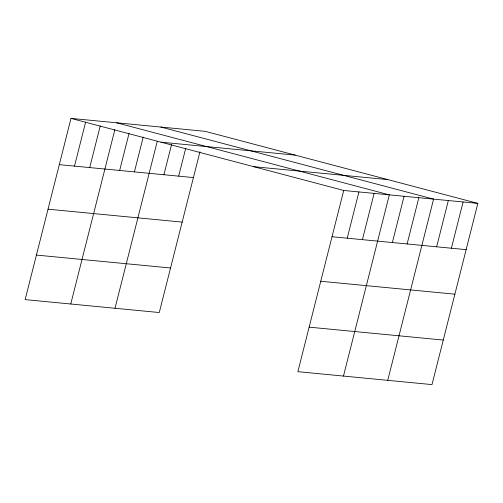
<?xml version="1.0" encoding="UTF-8"?>
<svg xmlns="http://www.w3.org/2000/svg" width="503" height="503" viewBox="0 0 503 503"><rect width="100%" height="100%" fill="white"/><g stroke="black" fill="none" stroke-linecap="round" stroke-linejoin="round"><path stroke-width="0.75" d="M477.85 203.388L343.725 190.467L297.87 371.679L431.995 384.6L477.85 203.388L205.13 131.321L71.005 118.4L25.15 299.612L159.275 312.533L199.949 151.793M74.501 166.116L85.629 122.135M89.704 167.581L100.254 125.876M70.753 304.001L114.879 129.617M119.657 170.467L129.057 133.308M134.408 171.888L143.236 137.005M115.017 308.27L157.225 141.462M163.921 174.73L171.592 144.399M178.672 176.151L185.77 148.096M347.221 238.189L358.922 191.932M362.424 239.648L374.125 193.397M343.474 376.074L389.328 194.862L116.608 122.789M392.378 242.534L404.079 196.283M407.128 243.955L418.836 197.704M387.738 380.337L433.586 199.125L160.866 127.052M436.635 246.803L448.343 200.546M451.392 248.224L463.093 201.967M161.004 142.179L295.129 155.1M253.726 166.688L387.851 179.609M59.297 164.651L193.429 177.572M48.03 209.185L182.155 222.106M332.018 236.724L466.149 249.645M320.751 281.259L454.875 294.18M36.417 255.071L170.548 267.992M309.138 327.145L443.269 340.066M71.005 118.4L343.725 190.467"/></g></svg>
